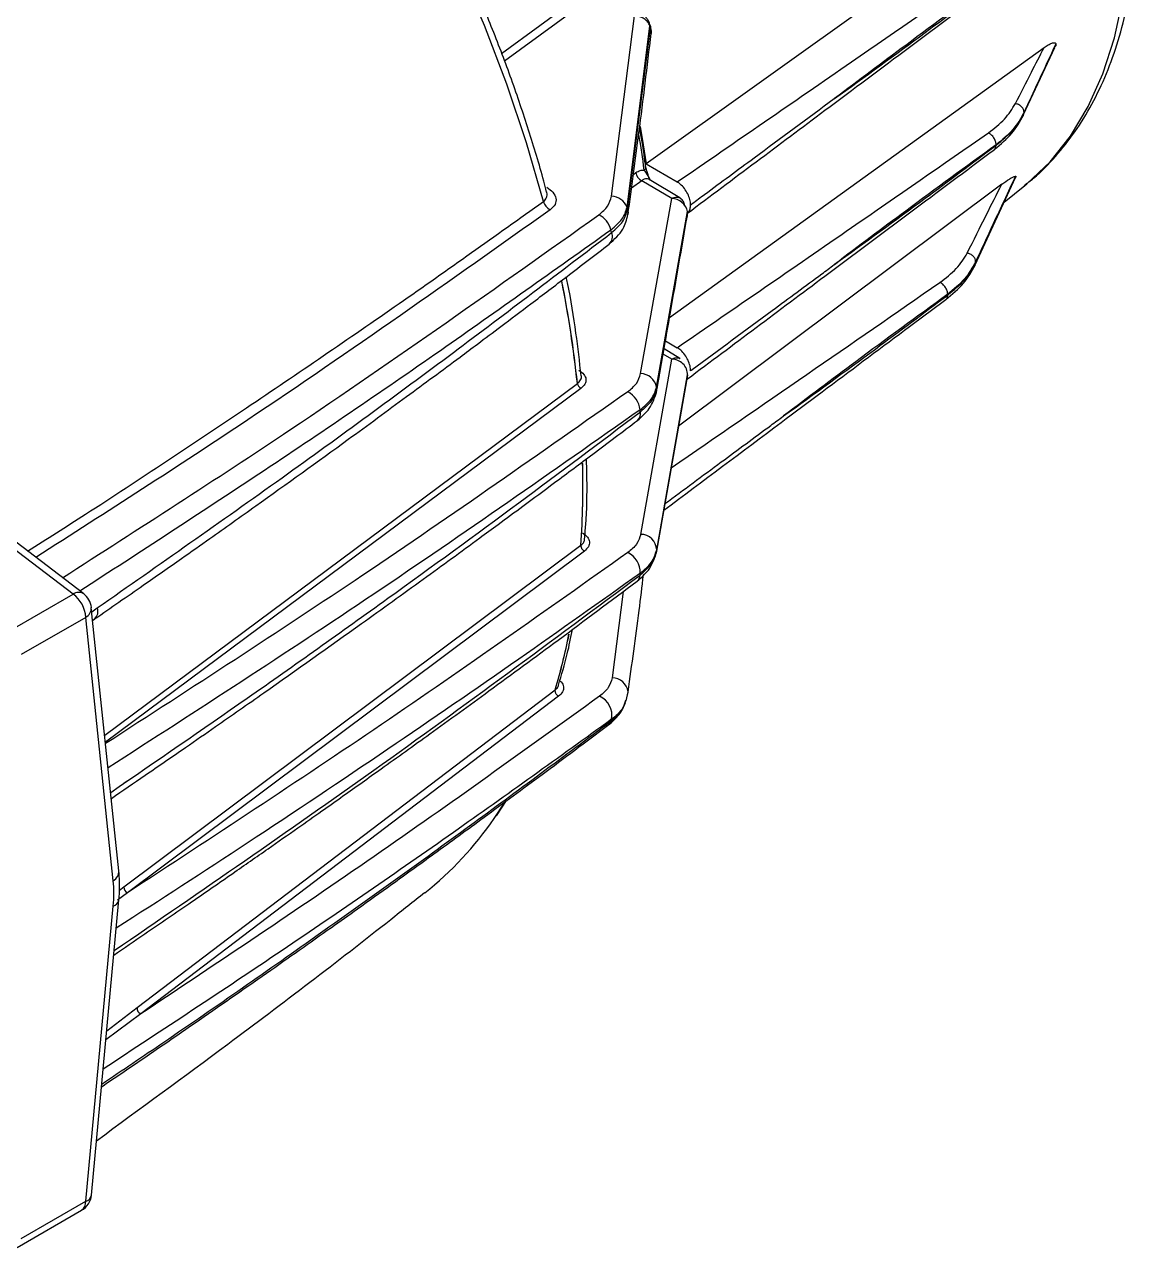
# Model space of a CAD drawing. Extents: x 17.1 to 113.1, y 3.8 to 84.5.
# Drawn here: x 85.992 to 89.536, y 65.292 to 69.185 of the extents above; entities that cross this region are included whole.
import ezdxf

# ---------------------------------------------------------------- set-up
doc = ezdxf.new("R2010")
doc.units = 0
doc.header["$MEASUREMENT"] = 0
doc.layers.add('OBJECT', color=7, linetype='CONTINUOUS')

msp = doc.modelspace()

# ---------------------------------------------------------------- linework, layer by layer
at = {"layer": 'OBJECT'}
for p, q in [((89.244, 69.6497), (87.9713, 68.7408)), ((87.5114, 69.0928), (87.7984, 69.3031)), ((87.8158, 69.2837), (87.521, 69.0675)), ((87.8612, 68.638), (87.9349, 69.2124)), ((87.9108, 68.603), (87.9838, 69.1804)), ((87.9126, 68.5956), (87.9857, 69.1738)), ((88.0461, 68.2517), (89.2389, 69.1114)), ((89.1736, 68.8979), (89.273, 69.1119)), ((89.175, 68.9039), (89.175, 68.9048)), ((89.086, 68.8008), (89.086, 68.8019)), ((87.9309, 68.7075), (87.939, 68.7133)), ((87.9656, 68.7216), (87.9789, 68.7003)), ((87.9705, 68.7318), (87.9709, 68.7303)), ((87.9713, 68.7408), (88.0705, 68.6836)), ((87.9578, 68.6875), (87.925, 68.664)), ((88.0529, 68.6307), (87.9578, 68.6875)), ((88.0791, 68.6327), (87.9813, 68.6919)), ((87.9865, 68.6883), (87.9828, 68.6906)), ((89.1039, 68.6762), (88.075, 67.9064)), ((89.0193, 68.4203), (89.1472, 68.6978)), ((89.1111, 68.6193), (89.1774, 68.6722)), ((87.954, 68.0734), (88.0529, 68.6307)), ((88.1131, 68.6101), (88.1131, 68.6099)), ((88.0048, 68.0309), (88.1036, 68.589)), ((88.1037, 68.5884), (88.0052, 68.026)), ((89.0207, 68.426), (89.0207, 68.4297)), ((88.9317, 68.3237), (88.9317, 68.326)), ((88.0331, 68.1777), (88.0705, 68.1561)), ((88.053, 68.1194), (88.0257, 68.1357)), ((88.0791, 68.1214), (88.0286, 68.1521)), ((87.9544, 67.5619), (88.053, 68.1194)), ((88.0794, 68.1209), (88.0784, 68.1219)), ((88.1036, 68.0687), (88.0048, 67.5082)), ((88.0052, 67.5126), (88.1037, 68.0693)), ((86.2477, 66.9229), (87.7526, 68.0425)), ((87.7641, 68.0266), (86.2501, 66.9002)), ((86.1468, 67.3717), (85.8146, 67.6238)), ((86.1808, 67.3728), (85.8446, 67.628)), ((86.3085, 66.4395), (87.7636, 67.5272)), ((87.7752, 67.5088), (86.32, 66.4213)), ((87.7636, 67.5272), (87.7635, 67.5262)), ((87.7637, 67.5264), (87.7638, 67.5273)), ((85.9416, 67.2532), (86.1468, 67.3717)), ((87.8985, 67.38), (87.863, 67.1053)), ((86.2928, 66.4913), (86.2051, 67.3296)), ((86.2066, 67.3158), (86.224, 67.328)), ((86.1872, 67.2975), (85.982, 67.1791)), ((86.2749, 66.4593), (86.1872, 67.2975)), ((86.2095, 67.2883), (86.2153, 67.2924)), ((86.351, 66.0556), (87.6818, 67.0674)), ((87.693, 67.0467), (86.3622, 66.0354)), ((87.6818, 67.0674), (87.6813, 67.0641)), ((87.6814, 67.0642), (87.682, 67.0675)), ((87.9082, 67.0322), (87.9141, 67.0608)), ((87.906, 67.0287), (87.9081, 67.0346)), ((86.3187, 66.7767), (86.3085, 66.7686)), ((87.4879, 66.6574), (87.521, 66.7075)), ((87.4948, 66.6665), (87.5275, 66.7145)), ((86.32, 66.4213), (86.2881, 66.398)), ((86.2944, 66.4289), (86.3085, 66.4395)), ((86.1872, 65.439), (86.2749, 66.3786)), ((86.2052, 65.4587), (86.2929, 66.3983)), ((86.3622, 66.0354), (86.2514, 65.9533)), ((86.254, 65.9812), (86.351, 66.0556)), ((85.969, 65.2919), (86.1742, 65.4104)), ((85.982, 65.3205), (86.1872, 65.439))]:
    msp.add_line(p, q, dxfattribs=at)
at = {"layer": 'OBJECT', "flags": 128}
for points in [[(87.6446, 68.6213), (87.5909, 68.8077), (87.5282, 68.9947), (87.4567, 69.1816), (87.3768, 69.3673), (87.2888, 69.551), (87.1932, 69.732), (87.0904, 69.9093), (86.9809, 70.0821), (86.8652, 70.2496), (86.7438, 70.411), (86.6173, 70.5657), (86.4862, 70.7128), (86.3513, 70.8517), (86.2131, 70.9817), (86.0722, 71.1023), (85.9294, 71.2128), (85.7852, 71.3128)], [(89.1774, 68.6722), (89.1835, 68.6771), (89.2577, 68.7473), (89.3232, 68.8296), (89.3795, 68.9232), (89.4261, 69.0276), (89.4627, 69.1419), (89.4891, 69.2653), (89.505, 69.3968), (89.5103, 69.5355), (89.505, 69.6803), (89.4891, 69.8302), (89.4627, 69.984), (89.4261, 70.1406), (89.3795, 70.2988), (89.3232, 70.4574), (89.2577, 70.6153), (89.1835, 70.7712), (89.101, 70.9241)], [(87.9857, 69.1738), (87.9879, 69.164), (87.9877, 69.1565)], [(87.9526, 68.8604), (87.9625, 68.8015), (87.9713, 68.7408)], [(87.9793, 68.7025), (87.9793, 68.7025), (87.9797, 68.7022), (87.9798, 68.7017), (87.9795, 68.7011), (87.9789, 68.7003)], [(87.9126, 68.5956), (87.9141, 68.586), (87.9136, 68.5795)], [(88.1029, 68.5756), (88.1036, 68.5796), (88.1037, 68.5884)], [(88.0042, 68.0137), (88.0049, 68.0173), (88.0052, 68.026)], [(87.9126, 67.0499), (87.9141, 67.0594), (87.9141, 67.0608)], [(87.8489, 66.9534), (87.85, 66.954), (87.8521, 66.9555)]]:
    msp.add_lwpolyline(points, dxfattribs=at)
at = {"layer": 'OBJECT'}
for centre, radius, start, end in [((85.1474, 68.3494), 2.8427, 7.5223, 9.8241), ((87.9739, 68.7191), 0.0354, 189.3969, 242.9448), ((87.9611, 68.7303), 0.00981, 297.1923, 359.7595), ((87.9954, 68.7022), 0.0166, 186.5352, 224.0544), ((87.8602, 68.584), 0.0541, 20.6557, 89.0031), ((87.686, 68.6334), 0.0431, 196.2698, 242.7063), ((83.6201, 67.5761), 4.4119, 13.3602, 13.4601), ((88.052, 68.5779), 0.0528, 12.157, 88.9978), ((87.7868, 68.5122), 0.0753, 14.8153, 62.7735), ((87.832, 68.5095), 0.0324, 313.0479, 23.4168), ((83.6519, 67.5365), 4.3238, 13.1798, 13.3033), ((84.0875, 67.6511), 3.6859, 6.0952, 11.224), ((84.1177, 67.6558), 3.6556, 6.0744, 11.2123), ((88.0535, 68.0692), 0.0502, 0.0752, 90.5879), ((87.9532, 68.0208), 0.0526, 11.0165, 89.0803), ((87.8791, 67.9497), 0.074, 6.7451, 62.8896), ((84.304, 67.7173), 3.714, 4.7682, 4.8435), ((87.9243, 67.9463), 0.0294, 311.524, 10.6749), ((84.5241, 67.6705), 3.4405, 4.6882, 4.7992), ((85.0342, 67.7178), 2.7361, 356.0045, 1.4897), ((85.0352, 67.7179), 2.7353, 356.0042, 1.454), ((87.9547, 67.5114), 0.0505, 1.3437, 90.3513), ((87.7722, 67.516), 0.0141, 126.8632, 127.813), ((87.8819, 67.4401), 0.0712, 358.5685, 63.8072), ((85.2531, 67.7667), 2.7638, 354.6346, 354.7261), ((87.9271, 67.4332), 0.0255, 308.934, 358.0243), ((85.4338, 67.6665), 2.5297, 354.6882, 354.8249), ((86.1647, 67.3457), 0.0316, 59.4337, 124.5055), ((86.0902, 67.2928), 0.0971, 2.8012, 54.3106), ((86.143, 67.3231), 0.0625, 5.9728, 52.7998), ((86.1697, 67.3284), 0.0355, 299.558, 1.843), ((86.1946, 67.3164), 0.0316, 310.669, 21.6219), ((85.8606, 67.6161), 1.902, 343.2306, 348.7258), ((85.8682, 67.6144), 1.8945, 343.2197, 348.7252), ((87.8629, 67.0536), 0.0517, 7.9696, 89.8524), ((87.687, 67.0609), 0.0083, 127.4868, 129.1317), ((87.7958, 66.9854), 0.0671, 349.4759, 65.6466), ((87.8374, 66.9737), 0.0234, 309.0908, 342.2524), ((86.1798, 67.5129), 1.7665, 341.9827, 342.208), ((86.5853, 67.2809), 1.0971, 308.396, 325.3651), ((86.2574, 66.4901), 0.0355, 299.558, 1.843), ((86.3287, 66.4396), 0.0202, 180.3365, 244.6847), ((86.267, 66.4039), 0.0265, 287.3045, 347.7588), ((86.37, 66.0529), 0.0192, 171.867, 246.2563), ((86.143, 65.4645), 0.0625, 299.9973, 354.667), ((86.1793, 65.4643), 0.0265, 287.3045, 347.7588), ((86.1571, 65.4354), 0.0303, 304.4067, 6.9048)]:
    msp.add_arc(centre, radius, start, end, dxfattribs=at)
for centre, major_axis, ratio, start_param, end_param in [((90.1386, 71.2442), (0.7463, 2.324), 0.199933, 2.779614, 2.781565), ((89.8885, 71.092), (0.7659, 2.3851), 0.199933, 3.192238, 3.193366), ((85.9667, 66.241), (0.2198, 0.3789), 0.577378, 5.387008, 5.613345)]:
    msp.add_ellipse(centre, major_axis=major_axis, ratio=ratio, start_param=start_param, end_param=end_param, dxfattribs=at)
for points, knots in [([(89.1756, 68.6727), (89.1856, 68.6801), (89.2215, 68.7069), (89.2759, 68.7637), (89.3384, 68.8421), (89.3925, 68.9304), (89.4387, 69.0274), (89.4763, 69.1329), (89.5051, 69.2462), (89.5248, 69.3665), (89.5354, 69.4931), (89.5367, 69.6249), (89.5288, 69.7611), (89.5118, 69.9008), (89.486, 70.0432), (89.4515, 70.1872), (89.4085, 70.3322), (89.3574, 70.4772), (89.2985, 70.6213), (89.2337, 70.7615), (89.1852, 70.852), (89.1616, 70.8961)], [0, 0, 0, 0, 0.020186, 0.07247, 0.125055, 0.17812, 0.231749, 0.285931, 0.340582, 0.395576, 0.450789, 0.506114, 0.561468, 0.616796, 0.672076, 0.727301, 0.782469, 0.837588, 0.892666, 0.947714, 1, 1, 1, 1]), ([(87.6545, 68.6515), (87.6516, 68.6631), (87.6351, 68.7285), (87.5983, 68.8483), (87.5442, 69.0094), (87.4842, 69.1674), (87.4199, 69.3209), (87.358, 69.4559), (87.3, 69.5737), (87.2388, 69.6917), (87.1925, 69.7737), (87.1649, 69.8224)], [0, 0, 0, 0, 0.029452, 0.16668, 0.302733, 0.436694, 0.566311, 0.692657, 0.782437, 0.870863, 1, 1, 1, 1]), ([(88.0705, 68.6836), (88.2558, 68.811), (88.5867, 69.0385), (88.9162, 69.2667), (89.0612, 69.3671)], [0, 0, 0, 0, 0.56001, 1, 1, 1, 1]), ([(88.103, 68.584), (88.2489, 68.6932), (88.574, 68.9365), (88.9, 69.1798), (89.0797, 69.3138)], [0, 0, 0, 0, 0.448756, 1, 1, 1, 1]), ([(89.086, 69.3294), (88.99, 69.2595), (88.8186, 69.1347), (88.6471, 69.0056), (88.5716, 68.9488)], [0, 0, 0, 0, 0.5599417, 1, 1, 1, 1]), ([(88.5716, 68.9488), (88.6677, 69.0183), (88.8391, 69.1426), (89.0106, 69.2716), (89.086, 69.3283)], [0, 0, 0, 0, 0.560058, 1, 1, 1, 1]), ([(87.9838, 69.1804), (87.9818, 69.1845), (87.9776, 69.193), (87.9658, 69.2031), (87.9511, 69.2103), (87.9402, 69.2117), (87.9349, 69.2124)], [0, 0, 0, 0, 0.243823, 0.5, 0.756179, 1, 1, 1, 1]), ([(87.9877, 69.1565), (87.9878, 69.1581), (87.988, 69.1611), (87.9873, 69.1672), (87.9861, 69.1744), (87.9842, 69.1829), (87.9811, 69.1922), (87.9764, 69.2012), (87.97, 69.2092), (87.9642, 69.2133), (87.9614, 69.2153)], [0, 0, 0, 0, 0.107854, 0.205995, 0.30652, 0.419377, 0.550987, 0.698379, 0.851467, 1, 1, 1, 1]), ([(87.9838, 69.1804), (87.9839, 69.1807), (87.9839, 69.1811), (87.9841, 69.1812), (87.9843, 69.1811), (87.9845, 69.1808), (87.9848, 69.1804), (87.985, 69.1797), (87.9852, 69.1788), (87.9855, 69.1775), (87.9857, 69.1761), (87.9858, 69.1748), (87.9857, 69.1741), (87.9857, 69.1738)], [0, 0, 0, 0, 0.133104, 0.191567, 0.248259, 0.311452, 0.370761, 0.432305, 0.501531, 0.620748, 0.7521, 0.8756, 1, 1, 1, 1]), ([(87.9136, 68.5795), (87.9256, 68.6665), (87.9521, 68.8587), (87.9751, 69.0512), (87.9877, 69.1565)], [0, 0, 0, 0, 0.452455, 1, 1, 1, 1]), ([(89.1473, 68.933), (89.1642, 68.9664), (89.1944, 69.0259), (89.2253, 69.0853), (89.2389, 69.1114)], [0, 0, 0, 0, 0.559976, 1, 1, 1, 1]), ([(89.2762, 69.1236), (89.2573, 69.0827), (89.2236, 69.0097), (89.1898, 68.9369), (89.175, 68.9048)], [0, 0, 0, 0, 0.560005, 1, 1, 1, 1]), ([(89.175, 68.9039), (89.1939, 68.9445), (89.2278, 69.0171), (89.2616, 69.0898), (89.2765, 69.1217)], [0, 0, 0, 0, 0.560003, 1, 1, 1, 1]), ([(89.2389, 69.1114), (89.2433, 69.1145), (89.2517, 69.1202), (89.2634, 69.1256), (89.2713, 69.1274), (89.2753, 69.126), (89.2759, 69.1243), (89.2762, 69.1236)], [0, 0, 0, 0, 0.307718, 0.5778428, 0.8496888, 0.9387044, 1, 1, 1, 1]), ([(89.2765, 69.1217), (89.2765, 69.1211), (89.2766, 69.1198), (89.2759, 69.1171), (89.2749, 69.1151), (89.2743, 69.114)], [0, 0, 0, 0, 0.314798, 0.630724, 1, 1, 1, 1]), ([(88.5716, 68.9488), (88.5712, 68.9484), (88.4858, 68.8854), (88.3478, 68.7835), (88.1972, 68.6721), (88.1312, 68.6234), (88.1178, 68.6134), (88.1174, 68.6131)], [0, 0, 0, 0, 0.002739, 0.563971, 0.910975, 0.997725, 1, 1, 1, 1]), ([(89.0612, 68.8397), (89.0797, 68.8539), (89.1168, 68.8825), (89.1371, 68.9162), (89.1473, 68.933)], [0, 0, 0, 0, 0.4992734, 1, 1, 1, 1]), ([(89.175, 68.9048), (89.1647, 68.8864), (89.144, 68.8494), (89.1054, 68.8178), (89.086, 68.8019)], [0, 0, 0, 0, 0.500043, 1, 1, 1, 1]), ([(89.175, 68.9048), (89.1746, 68.9079), (89.1741, 68.9126), (89.1707, 68.9187), (89.1671, 68.923), (89.1627, 68.9268), (89.1562, 68.9308), (89.1508, 68.9322), (89.1473, 68.933)], [0, 0, 0, 0, 0.23958, 0.368438, 0.500003, 0.631566, 0.760422, 1, 1, 1, 1]), ([(89.0802, 68.7867), (89.1003, 68.8035), (89.1406, 68.8372), (89.1624, 68.8764), (89.1733, 68.896)], [0, 0, 0, 0, 0.498702, 1, 1, 1, 1]), ([(89.086, 68.8008), (89.1054, 68.8167), (89.144, 68.8485), (89.1647, 68.8854), (89.175, 68.9039)], [0, 0, 0, 0, 0.499957, 1, 1, 1, 1]), ([(89.171, 68.8925), (89.1718, 68.8935), (89.1743, 68.8968), (89.1747, 68.901), (89.175, 68.9039)], [0, 0, 0, 0, 0.304514, 1, 1, 1, 1]), ([(87.9701, 68.7306), (87.9687, 68.7432), (87.9641, 68.7841), (87.9562, 68.8263), (87.9507, 68.8554)], [0, 0, 0, 0, 0.308302, 1, 1, 1, 1]), ([(88.0705, 68.1561), (88.2558, 68.2835), (88.5867, 68.511), (88.9162, 68.7392), (89.0612, 68.8397)], [0, 0, 0, 0, 0.56001, 1, 1, 1, 1]), ([(89.086, 68.8019), (89.0857, 68.8054), (89.0853, 68.8107), (89.0822, 68.8183), (89.079, 68.824), (89.0751, 68.8292), (89.0692, 68.8351), (89.0644, 68.8379), (89.0612, 68.8397)], [0, 0, 0, 0, 0.239486, 0.368382, 0.499999, 0.631619, 0.760514, 1, 1, 1, 1]), ([(89.086, 68.8019), (88.99, 68.732), (88.8186, 68.6072), (88.6471, 68.4781), (88.5716, 68.4213)], [0, 0, 0, 0, 0.5599417, 1, 1, 1, 1]), ([(88.5716, 68.4213), (88.6677, 68.4909), (88.8391, 68.6151), (89.0106, 68.7441), (89.086, 68.8008)], [0, 0, 0, 0, 0.560058, 1, 1, 1, 1]), ([(89.0796, 68.7864), (89.0805, 68.7871), (89.0825, 68.7885), (89.0853, 68.793), (89.0857, 68.7977), (89.086, 68.8008)], [0, 0, 0, 0, 0.218202, 0.491751, 1, 1, 1, 1]), ([(88.103, 68.0565), (88.2489, 68.1657), (88.574, 68.4091), (88.9, 68.6523), (89.0797, 68.7863)], [0, 0, 0, 0, 0.448754, 1, 1, 1, 1]), ([(87.939, 68.7133), (87.9435, 68.7161), (87.9525, 68.7216), (87.9612, 68.7216), (87.9656, 68.7216)], [0, 0, 0, 0, 0.500461, 1, 1, 1, 1]), ([(87.9796, 68.7024), (87.9777, 68.7069), (87.9737, 68.7165), (87.9719, 68.7255), (87.9709, 68.7303)], [0, 0, 0, 0, 0.471731, 1, 1, 1, 1]), ([(87.9828, 68.6906), (87.9819, 68.6913), (87.9788, 68.6934), (87.9728, 68.6941), (87.9652, 68.6927), (87.9603, 68.6893), (87.9578, 68.6875)], [0, 0, 0, 0, 0.1307824, 0.4174996, 0.7043309, 1, 1, 1, 1]), ([(87.9789, 68.7003), (87.9806, 68.6977), (87.9828, 68.6946), (87.9837, 68.6905), (87.9839, 68.6899)], [0, 0, 0, 0, 0.836716, 1, 1, 1, 1]), ([(88.1131, 68.6101), (88.1127, 68.6158), (88.1117, 68.6273), (88.1045, 68.6461), (88.0938, 68.6633), (88.0818, 68.6762), (88.0737, 68.6815), (88.0705, 68.6836)], [0, 0, 0, 0, 0.212706, 0.425418, 0.638708, 0.85337, 1, 1, 1, 1]), ([(88.994, 68.457), (89.0143, 68.4979), (89.0507, 68.571), (89.0877, 68.6441), (89.1039, 68.6762)], [0, 0, 0, 0, 0.55999, 1, 1, 1, 1]), ([(89.1477, 68.7023), (89.124, 68.6515), (89.0816, 68.5607), (89.0393, 68.4698), (89.0207, 68.4297)], [0, 0, 0, 0, 0.559997, 1, 1, 1, 1]), ([(89.0207, 68.426), (89.0445, 68.4776), (89.087, 68.5697), (89.1296, 68.6618), (89.1483, 68.7023)], [0, 0, 0, 0, 0.559998, 1, 1, 1, 1]), ([(89.1039, 68.6762), (89.1123, 68.6822), (89.1253, 68.6914), (89.14, 68.7), (89.1451, 68.7015), (89.1477, 68.7023)], [0, 0, 0, 0, 0.472798, 0.731903, 1, 1, 1, 1]), ([(89.1483, 68.7023), (89.1487, 68.7022), (89.1493, 68.702), (89.1492, 68.7009), (89.1485, 68.6996), (89.1477, 68.6986), (89.1474, 68.6982)], [0, 0, 0, 0, 0.4115204, 0.6850833, 0.8785033, 1, 1, 1, 1]), ([(87.6446, 68.6213), (87.6467, 68.6231), (87.6509, 68.6267), (87.6549, 68.6336), (87.6564, 68.6413), (87.6567, 68.6475), (87.6549, 68.6509), (87.6546, 68.6516)], [0, 0, 0, 0, 0.21956, 0.448219, 0.688005, 0.940641, 1, 1, 1, 1]), ([(87.655, 68.6669), (87.6623, 68.6617), (87.6768, 68.6513), (87.6859, 68.6318), (87.6841, 68.6116), (87.6722, 68.6006), (87.6662, 68.595)], [0, 0, 0, 0, 0.250172, 0.500067, 0.749913, 1, 1, 1, 1]), ([(87.8213, 68.5792), (87.8317, 68.588), (87.8526, 68.6058), (87.8583, 68.6273), (87.8612, 68.638)], [0, 0, 0, 0, 0.498504, 1, 1, 1, 1]), ([(88.0529, 68.6307), (88.0557, 68.632), (88.0613, 68.6347), (88.069, 68.6358), (88.0754, 68.6346), (88.08, 68.6329), (88.0815, 68.6305), (88.0818, 68.6299)], [0, 0, 0, 0, 0.250691, 0.490461, 0.719288, 0.937165, 1, 1, 1, 1]), ([(88.0941, 68.6108), (88.094, 68.6111), (88.0931, 68.6164), (88.0885, 68.625), (88.082, 68.6302), (88.0786, 68.633)], [0, 0, 0, 0, 0.0259874, 0.4948767, 1, 1, 1, 1]), ([(86.0022, 67.5084), (86.0636, 67.5475), (86.2996, 67.6976), (86.6944, 67.9601), (87.1813, 68.2916), (87.492, 68.5127), (87.6446, 68.6213)], [0, 0, 0, 0, 0.108365, 0.415979, 0.713188, 1, 1, 1, 1]), ([(87.6662, 68.595), (87.3491, 68.3703), (86.818, 67.994), (86.2553, 67.6336), (86.0286, 67.4883)], [0, 0, 0, 0, 0.597052, 1, 1, 1, 1]), ([(87.8596, 68.5315), (87.8727, 68.5423), (87.8992, 68.5643), (87.9069, 68.59), (87.9108, 68.603)], [0, 0, 0, 0, 0.493197, 1, 1, 1, 1]), ([(87.8618, 68.5224), (87.8747, 68.5336), (87.901, 68.5565), (87.9087, 68.5824), (87.9126, 68.5956)], [0, 0, 0, 0, 0.490951, 1, 1, 1, 1]), ([(88.1025, 68.5847), (88.1036, 68.5853), (88.1082, 68.5877), (88.1121, 68.5966), (88.1128, 68.6059), (88.1131, 68.6099)], [0, 0, 0, 0, 0.155307, 0.632868, 1, 1, 1, 1]), ([(88.1174, 68.6131), (88.1166, 68.6126), (88.1152, 68.6115), (88.1138, 68.6105), (88.1131, 68.6101)], [0, 0, 0, 0, 0.560015, 1, 1, 1, 1]), ([(88.1131, 68.6099), (88.1139, 68.6105), (88.1154, 68.6116), (88.1168, 68.6127), (88.1174, 68.6131)], [0, 0, 0, 0, 0.560018, 1, 1, 1, 1]), ([(86.1134, 67.424), (86.3574, 67.5804), (86.9443, 67.9567), (87.4979, 68.3496), (87.8213, 68.5792)], [0, 0, 0, 0, 0.415874, 1, 1, 1, 1]), ([(87.8541, 68.4858), (87.8706, 68.5011), (87.9008, 68.529), (87.9096, 68.5638), (87.9136, 68.5795)], [0, 0, 0, 0, 0.547021, 1, 1, 1, 1]), ([(88.0042, 68.0138), (88.0191, 68.0985), (88.0522, 68.2858), (88.0849, 68.4731), (88.1029, 68.5756)], [0, 0, 0, 0, 0.4524799, 1, 1, 1, 1]), ([(88.1036, 68.589), (88.1036, 68.589), (88.1036, 68.5891), (88.1036, 68.5891), (88.1036, 68.5891), (88.1036, 68.5891), (88.1037, 68.5891), (88.1037, 68.589), (88.1037, 68.5889), (88.1037, 68.5888), (88.1037, 68.5887), (88.1037, 68.5886), (88.1037, 68.5885), (88.1037, 68.5884), (88.1037, 68.5884)], [0, 0, 0, 0, 0.156108, 0.22009, 0.277027, 0.329475, 0.381608, 0.436318, 0.497329, 0.61508, 0.669958, 0.725281, 0.84818, 1, 1, 1, 1]), ([(86.1686, 67.3821), (86.3593, 67.5058), (86.748, 67.7578), (87.3116, 68.1411), (87.6794, 68.4031), (87.8596, 68.5315)], [0, 0, 0, 0, 0.329449, 0.67145, 1, 1, 1, 1]), ([(86.224, 67.328), (86.4211, 67.4657), (86.8048, 67.7339), (87.3502, 68.1324), (87.6945, 68.3949), (87.8618, 68.5224)], [0, 0, 0, 0, 0.351668, 0.685, 1, 1, 1, 1]), ([(86.2156, 67.2926), (86.2672, 67.3284), (86.3599, 67.3925), (86.4821, 67.4781), (86.577, 67.5449), (86.6556, 67.6005), (86.8029, 67.7053), (86.9879, 67.8385), (87.2042, 67.9967), (87.341, 68.098), (87.4411, 68.1726), (87.5163, 68.229), (87.6115, 68.3007), (87.7265, 68.3879), (87.8094, 68.4515), (87.8541, 68.4858)], [0, 0, 0, 0, 0.091687, 0.164513, 0.21848, 0.261783, 0.305977, 0.484377, 0.59811, 0.703052, 0.737317, 0.783983, 0.843316, 0.91532, 1, 1, 1, 1]), ([(88.9069, 68.3638), (88.9255, 68.378), (88.9629, 68.4065), (88.9836, 68.4401), (88.994, 68.457)], [0, 0, 0, 0, 0.498895, 1, 1, 1, 1]), ([(89.0207, 68.4297), (89.0203, 68.4327), (89.0198, 68.4372), (89.0165, 68.4431), (89.013, 68.4473), (89.0088, 68.451), (89.0025, 68.4548), (88.9973, 68.4561), (88.994, 68.457)], [0, 0, 0, 0, 0.239574, 0.36844, 0.500001, 0.631568, 0.760428, 1, 1, 1, 1]), ([(88.1174, 68.0857), (88.1178, 68.0859), (88.2031, 68.149), (88.3409, 68.2508), (88.4916, 68.3621), (88.5577, 68.4109), (88.5712, 68.421), (88.5716, 68.4213)], [0, 0, 0, 0, 0.002275, 0.563506, 0.91051, 0.997261, 1, 1, 1, 1]), ([(88.9259, 68.3096), (88.946, 68.3263), (88.9863, 68.3599), (89.0081, 68.3988), (89.019, 68.4184)], [0, 0, 0, 0, 0.49863, 1, 1, 1, 1]), ([(89.0207, 68.4297), (89.0103, 68.4111), (88.9896, 68.374), (88.951, 68.342), (88.9317, 68.326)], [0, 0, 0, 0, 0.500039, 1, 1, 1, 1]), ([(88.9317, 68.3237), (88.951, 68.3395), (88.9896, 68.371), (89.0103, 68.4077), (89.0207, 68.426)], [0, 0, 0, 0, 0.499961, 1, 1, 1, 1]), ([(89.0168, 68.415), (89.0175, 68.416), (89.0199, 68.4191), (89.0204, 68.4232), (89.0207, 68.426)], [0, 0, 0, 0, 0.304004, 1, 1, 1, 1]), ([(87.7649, 68.0665), (87.7597, 68.1116), (87.7484, 68.209), (87.7316, 68.3144), (87.7187, 68.3748), (87.7173, 68.3811)], [0, 0, 0, 0, 0.435746, 0.940844, 1, 1, 1, 1]), ([(88.0516, 67.7741), (88.1956, 67.8731), (88.4814, 68.0693), (88.7658, 68.2661), (88.9069, 68.3638)], [0, 0, 0, 0, 0.504002, 1, 1, 1, 1]), ([(88.9317, 68.326), (88.9314, 68.3295), (88.9309, 68.3348), (88.9279, 68.3424), (88.9247, 68.3481), (88.9207, 68.3533), (88.9149, 68.3592), (88.91, 68.362), (88.9069, 68.3638)], [0, 0, 0, 0, 0.239492, 0.368378, 0.5, 0.631621, 0.760514, 1, 1, 1, 1]), ([(88.9317, 68.326), (88.8341, 68.2549), (88.6599, 68.1279), (88.4857, 67.9965), (88.4091, 67.9387)], [0, 0, 0, 0, 0.559937, 1, 1, 1, 1]), ([(88.4091, 67.9387), (88.5066, 68.0092), (88.6808, 68.1352), (88.855, 68.2661), (88.9317, 68.3237)], [0, 0, 0, 0, 0.560064, 1, 1, 1, 1]), ([(88.9253, 68.3093), (88.9261, 68.31), (88.9281, 68.3114), (88.9309, 68.3159), (88.9314, 68.3206), (88.9317, 68.3237)], [0, 0, 0, 0, 0.218206, 0.491758, 1, 1, 1, 1]), ([(88.0278, 67.6389), (88.1522, 67.732), (88.4509, 67.9555), (88.7505, 68.1789), (88.9253, 68.3092)], [0, 0, 0, 0, 0.41636, 1, 1, 1, 1]), ([(88.1131, 68.0826), (88.1128, 68.0876), (88.112, 68.0983), (88.1055, 68.1164), (88.0952, 68.1339), (88.0829, 68.1478), (88.0743, 68.1536), (88.0705, 68.1561)], [0, 0, 0, 0, 0.187684, 0.40036, 0.613504, 0.827953, 1, 1, 1, 1]), ([(88.053, 68.1194), (88.0562, 68.121), (88.0624, 68.1239), (88.0706, 68.1244), (88.076, 68.1235), (88.0781, 68.1219), (88.0784, 68.1216)], [0, 0, 0, 0, 0.339459, 0.654461, 0.945008, 1, 1, 1, 1]), ([(87.7528, 68.0426), (87.7565, 68.046), (87.764, 68.0531), (87.7671, 68.0621), (87.7654, 68.0665), (87.7653, 68.0666)], [0, 0, 0, 0, 0.487486, 0.996307, 1, 1, 1, 1]), ([(87.7578, 68.0844), (87.7635, 68.0802), (87.7751, 68.0717), (87.7814, 68.0558), (87.7788, 68.0398), (87.769, 68.031), (87.7641, 68.0266)], [0, 0, 0, 0, 0.250112, 0.500126, 0.75008, 1, 1, 1, 1]), ([(87.9128, 68.0156), (87.9233, 68.0242), (87.9442, 68.0417), (87.9507, 68.0628), (87.954, 68.0734)], [0, 0, 0, 0, 0.498431, 1, 1, 1, 1]), ([(88.1037, 68.0693), (88.1037, 68.0693), (88.1037, 68.0694), (88.1037, 68.0694), (88.1037, 68.0694), (88.1037, 68.0694), (88.1037, 68.0693), (88.1037, 68.0692), (88.1037, 68.0692), (88.1036, 68.0691), (88.1036, 68.069), (88.1036, 68.069), (88.1036, 68.0689), (88.1036, 68.0688), (88.1036, 68.0687)], [0, 0, 0, 0, 0.148468, 0.270231, 0.325884, 0.381013, 0.499286, 0.560363, 0.61485, 0.666487, 0.719001, 0.776021, 0.840631, 1, 1, 1, 1]), ([(88.1174, 68.0857), (88.1166, 68.0851), (88.1152, 68.0841), (88.1138, 68.083), (88.1131, 68.0826)], [0, 0, 0, 0, 0.560015, 1, 1, 1, 1]), ([(87.9128, 68.0156), (87.6342, 67.8199), (87.0933, 67.4401), (86.5257, 67.0737), (86.2505, 66.896)], [0, 0, 0, 0, 0.515052, 1, 1, 1, 1]), ([(87.7528, 68.0426), (87.7531, 68.0411), (87.7537, 68.0379), (87.7564, 68.0331), (87.76, 68.029), (87.7628, 68.0274), (87.7641, 68.0266)], [0, 0, 0, 0, 0.241915, 0.500004, 0.758081, 1, 1, 1, 1]), ([(87.9438, 67.9243), (87.9578, 67.9366), (87.9879, 67.9629), (87.9985, 67.996), (88.0042, 68.0138)], [0, 0, 0, 0, 0.465441, 1, 1, 1, 1]), ([(87.9526, 67.9584), (87.9658, 67.9693), (87.9923, 67.9913), (88.0006, 68.0176), (88.0048, 68.0309)], [0, 0, 0, 0, 0.496594, 1, 1, 1, 1]), ([(88.0052, 68.026), (88.0009, 68.0124), (87.9926, 67.9858), (87.9661, 67.9629), (87.9532, 67.9517)], [0, 0, 0, 0, 0.511471, 1, 1, 1, 1]), ([(87.9526, 67.9584), (87.6723, 67.7616), (87.1212, 67.3748), (86.5428, 67.0018), (86.2586, 66.8186)], [0, 0, 0, 0, 0.508754, 1, 1, 1, 1]), ([(86.2668, 66.7407), (86.4123, 66.8405), (86.7099, 67.0447), (87.1422, 67.3522), (87.5596, 67.6558), (87.8245, 67.855), (87.9532, 67.9517)], [0, 0, 0, 0, 0.251797, 0.515131, 0.764532, 1, 1, 1, 1]), ([(88.0315, 67.6597), (88.0912, 67.7039), (88.2035, 67.7869), (88.329, 67.8796), (88.3951, 67.9284), (88.4086, 67.9384), (88.4091, 67.9387)], [0, 0, 0, 0, 0.47499, 0.89241, 0.996765, 1, 1, 1, 1]), ([(86.2688, 66.7216), (86.3046, 66.746), (86.3838, 66.8), (86.4943, 66.8763), (86.5945, 66.9457), (86.6775, 67.0036), (86.833, 67.1126), (87.0284, 67.2511), (87.2569, 67.4156), (87.4015, 67.5209), (87.5072, 67.5985), (87.5867, 67.6572), (87.6873, 67.7318), (87.8089, 67.8225), (87.8965, 67.8886), (87.9438, 67.9243)], [0, 0, 0, 0, 0.06231, 0.137491, 0.193202, 0.237905, 0.283528, 0.467697, 0.585109, 0.693445, 0.728819, 0.776997, 0.83825, 0.912583, 1, 1, 1, 1]), ([(87.7756, 67.5472), (87.7769, 67.5621), (87.7824, 67.6242), (87.7845, 67.7094), (87.7823, 67.7811), (87.7816, 67.8023)], [0, 0, 0, 0, 0.181824, 0.758372, 1, 1, 1, 1]), ([(87.7638, 67.5273), (87.7677, 67.5306), (87.7748, 67.5366), (87.7754, 67.5439), (87.7757, 67.5472)], [0, 0, 0, 0, 0.54267, 1, 1, 1, 1]), ([(87.7691, 67.5664), (87.7748, 67.5622), (87.7864, 67.5537), (87.7925, 67.5379), (87.7897, 67.5219), (87.78, 67.5132), (87.7752, 67.5088)], [0, 0, 0, 0, 0.250088, 0.50011, 0.750076, 1, 1, 1, 1]), ([(87.9544, 67.5619), (87.9512, 67.5513), (87.9447, 67.5302), (87.9238, 67.5127), (87.9134, 67.504)], [0, 0, 0, 0, 0.501586, 1, 1, 1, 1]), ([(87.9134, 67.504), (87.654, 67.3206), (87.1349, 66.9537), (86.5918, 66.5988), (86.32, 66.4213)], [0, 0, 0, 0, 0.499771, 1, 1, 1, 1]), ([(87.7637, 67.5264), (87.7639, 67.5247), (87.7641, 67.5223), (87.7655, 67.5187), (87.767, 67.5161), (87.7688, 67.5137), (87.7715, 67.5109), (87.7737, 67.5096), (87.7752, 67.5088)], [0, 0, 0, 0, 0.242736, 0.372413, 0.504175, 0.635328, 0.76326, 1, 1, 1, 1]), ([(88.0048, 67.5082), (88.0006, 67.4944), (87.9923, 67.4669), (87.9658, 67.4438), (87.9526, 67.4323)], [0, 0, 0, 0, 0.503406, 1, 1, 1, 1]), ([(87.9532, 67.4383), (87.9661, 67.4492), (87.9926, 67.4715), (88.0009, 67.4987), (88.0052, 67.5126)], [0, 0, 0, 0, 0.488529, 1, 1, 1, 1]), ([(87.9431, 67.4133), (87.9562, 67.4246), (87.9862, 67.4505), (87.9969, 67.4821), (88.0029, 67.5)], [0, 0, 0, 0, 0.434514, 1, 1, 1, 1]), ([(86.2779, 66.2372), (86.5556, 66.4276), (87.1275, 66.8196), (87.6723, 67.2242), (87.9526, 67.4323)], [0, 0, 0, 0, 0.485484, 1, 1, 1, 1]), ([(87.9532, 67.4383), (87.8245, 67.3469), (87.5596, 67.1586), (87.1422, 66.8723), (86.7158, 66.5864), (86.4241, 66.3983), (86.2845, 66.3083)], [0, 0, 0, 0, 0.237915, 0.489907, 0.755977, 1, 1, 1, 1]), ([(87.9141, 67.0608), (87.9262, 67.147), (87.9436, 67.2711), (87.9587, 67.3953), (87.9633, 67.4331)], [0, 0, 0, 0, 0.694935, 1, 1, 1, 1]), ([(86.2766, 66.223), (86.3094, 66.2453), (86.3924, 66.3016), (86.5186, 66.3883), (86.6495, 66.4788), (86.7621, 66.5572), (86.8565, 66.6234), (86.936, 66.6794), (87.0245, 66.742), (87.1393, 66.8237), (87.2943, 66.935), (87.4824, 67.0715), (87.7029, 67.2335), (87.8594, 67.3506), (87.9431, 67.4133)], [0, 0, 0, 0, 0.057342, 0.144856, 0.221876, 0.288405, 0.344446, 0.389998, 0.430212, 0.502878, 0.596184, 0.710134, 0.844734, 1, 1, 1, 1]), ([(87.6925, 67.082), (87.7024, 67.1148), (87.7198, 67.1718), (87.7317, 67.2332), (87.7368, 67.2594)], [0, 0, 0, 0, 0.574591, 1, 1, 1, 1]), ([(87.682, 67.0675), (87.6861, 67.0709), (87.6918, 67.0754), (87.6922, 67.0807), (87.6923, 67.082)], [0, 0, 0, 0, 0.739805, 1, 1, 1, 1]), ([(87.6964, 67.0958), (87.6979, 67.0946), (87.705, 67.089), (87.7092, 67.0766), (87.7076, 67.0603), (87.6978, 67.0512), (87.693, 67.0467)], [0, 0, 0, 0, 0.082925, 0.388695, 0.694351, 1, 1, 1, 1]), ([(87.863, 67.1053), (87.8602, 67.0945), (87.8545, 67.0731), (87.8338, 67.0554), (87.8235, 67.0465)], [0, 0, 0, 0, 0.501563, 1, 1, 1, 1]), ([(87.8235, 67.0465), (87.586, 66.8757), (87.11, 66.5333), (86.6119, 66.2016), (86.3622, 66.0354)], [0, 0, 0, 0, 0.498752, 1, 1, 1, 1]), ([(87.6814, 67.0642), (87.6816, 67.0625), (87.6818, 67.06), (87.6833, 67.0564), (87.6854, 67.0529), (87.6886, 67.0492), (87.6916, 67.0475), (87.693, 67.0467)], [0, 0, 0, 0, 0.251224, 0.383336, 0.515964, 0.770806, 1, 1, 1, 1]), ([(87.8521, 66.9555), (87.8642, 66.966), (87.8887, 66.9872), (87.9004, 67.0133), (87.9063, 67.0265)], [0, 0, 0, 0, 0.496133, 1, 1, 1, 1]), ([(87.9048, 67.0292), (87.9039, 67.027), (87.9003, 67.0182), (87.8939, 66.995), (87.8734, 66.978), (87.8596, 66.9666)], [0, 0, 0, 0, 0.096492, 0.394754, 1, 1, 1, 1]), ([(87.9059, 67.0332), (87.9034, 67.0246), (87.8966, 67.0023), (87.8751, 66.9843), (87.8618, 66.9732)], [0, 0, 0, 0, 0.382944, 1, 1, 1, 1]), ([(87.8596, 66.9666), (87.7102, 66.8552), (87.4063, 66.6286), (86.9309, 66.2881), (86.54, 66.0143), (86.3041, 65.8556), (86.2381, 65.8112)], [0, 0, 0, 0, 0.28429, 0.578307, 0.882056, 1, 1, 1, 1]), ([(87.8618, 66.9732), (87.6945, 66.8527), (87.3502, 66.6048), (86.8109, 66.2333), (86.4334, 65.9852), (86.2427, 65.8598)], [0, 0, 0, 0, 0.318544, 0.655625, 1, 1, 1, 1]), ([(86.2374, 65.8037), (86.259, 65.8182), (86.3591, 65.8857), (86.5344, 66.0063), (86.7569, 66.1608), (86.9289, 66.2821), (87.0614, 66.3764), (87.1704, 66.4544), (87.3048, 66.5514), (87.4645, 66.6678), (87.6491, 66.8038), (87.7794, 66.9014), (87.8489, 66.9534)], [0, 0, 0, 0, 0.038746, 0.180082, 0.319302, 0.44629, 0.497982, 0.56558, 0.649569, 0.749958, 0.866763, 1, 1, 1, 1]), ([(86.2929, 66.3983), (86.2936, 66.4063), (86.2962, 66.4383), (86.2943, 66.4685), (86.2928, 66.4913)], [0, 0, 0, 0, 0.249066, 1, 1, 1, 1]), ([(86.2214, 65.632), (86.361, 65.7341), (86.6767, 65.9649), (87.0244, 66.2293), (87.2303, 66.3935), (87.2662, 66.4221)], [0, 0, 0, 0, 0.395565, 0.89479, 1, 1, 1, 1])]:
    msp.add_open_spline(points, degree=3, knots=knots, dxfattribs=at)

doc.saveas('drawing.dxf')
